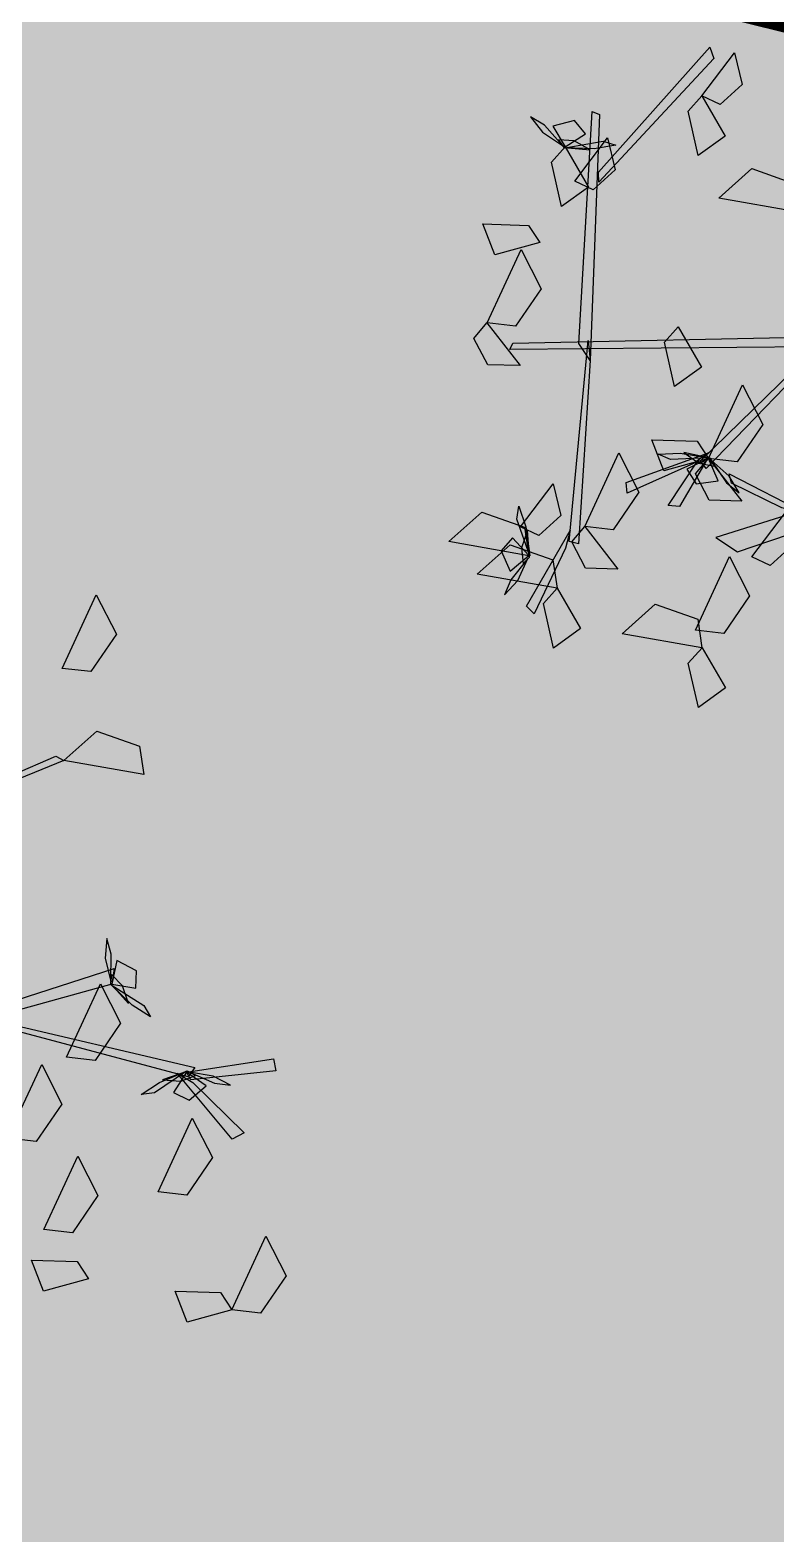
# Model space of a CAD drawing. Header units: metres. Extents: x 1851427 to 1852022, y 5183007 to 5183309.
# Drawn here: x 1851521.84 to 1851524.84, y 5183235.88 to 5183241.94 of the extents above; entities that cross this region are included whole.
import ezdxf

# ---------------------------------------------------------------- set-up
doc = ezdxf.new("R2010")
doc.units = ezdxf.units.M
doc.header["$LTSCALE"] = 2.5
doc.linetypes.add('L32', pattern=[2.5, 2, -0.1, 0.1, -0.1, 0.1, -0.1])
for name, color, linetype in [('EP 1_Canalisations', 5, 'L32'), ('PRO_PAR_HAC', 7, 'CONTINUOUS'), ('PRO_VOI_APLAT', 7, 'CONTINUOUS'), ('PRO_VOI_VEG', 81, 'CONTINUOUS'), ('TN_', 94, 'CONTINUOUS')]:
    doc.layers.add(name, color=color, linetype=linetype)

# ---------------------------------------------------------------- blocks, each defined once
blk = doc.blocks.new('arbre4')
at = {"layer": 'PRO_VOI_VEG', "color": 42, "linetype": 'ByBlock', "lineweight": -2, "extrusion": (-0.36254, -0.748914, 0.5547), "elevation": 2.6522, "flags": 128}
for points in [[(-5.2239, 5.3855), (-4.8923, 7.02), (-4.8481, 6.9261), (-5.2018, 5.2915), (-5.2239, 5.3855)], [(-4.966, 3.657), (-5.386, 5.9491), (-5.3418, 5.9491), (-4.8702, 3.5349), (-4.966, 3.657)]]:
    blk.add_lwpolyline(points, close=True, dxfattribs=at)
at = {"layer": 'PRO_VOI_VEG', "linetype": 'ByBlock', "lineweight": -2, "extrusion": (0.632852, 0.167542, 0.755929), "flags": 128}
for points, elevation in [([(4.2174, 5.5067), (4.3904, 5.1642), (4.2037, 5.1887), (4.1359, 5.3971), (4.2174, 5.5067)], 2.1619), ([(3.9929, 7.1324), (4.1659, 6.7899), (3.9791, 6.8144), (3.9113, 7.0228), (3.9929, 7.1324)], 2.737), ([(2.2118, 7.9797), (2.3847, 7.6372), (2.198, 7.6617), (2.1302, 7.8701), (2.2118, 7.9797)], 2.2681), ([(1.6131, 7.0694), (1.7861, 6.7269), (1.5993, 6.7514), (1.5315, 6.9598), (1.6131, 7.0694)], 3.0565)]:
    blk.add_lwpolyline(points, close=True, dxfattribs=dict(at, elevation=elevation))
at = {"layer": 'PRO_VOI_VEG', "color": 6, "linetype": 'ByBlock', "lineweight": -2, "extrusion": (0.761179, 0.630584, 0.151559), "elevation": -0.6235, "flags": 128}
blk.add_lwpolyline([(5.3314, 5.8426), (5.4885, 5.7965), (5.5789, 5.9523), (5.4669, 6.0349), (5.3314, 5.8426)], close=True, dxfattribs=at)
at = {"layer": 'PRO_VOI_VEG', "linetype": 'ByBlock', "lineweight": -2, "extrusion": (0.843665, 0.223353, 0.488205), "flags": 128}
for points, elevation in [([(4.2174, 6.3088), (3.9549, 6.2031), (3.8991, 6.5793), (4.16, 6.5214), (4.2174, 6.3088)], 0.3811), ([(4.1968, 6.7192), (3.9343, 6.6134), (3.8784, 6.9896), (4.1394, 6.9318), (4.1968, 6.7192)], -0.3524), ([(3.0041, 6.9795), (2.7416, 6.8737), (2.6857, 7.2499), (2.9467, 7.1921), (3.0041, 6.9795)], 0.1096), ([(1.8086, 7.1465), (1.5461, 7.0408), (1.4902, 7.417), (1.7512, 7.3592), (1.8086, 7.1465)], -1.1164), ([(1.2118, 7.2111), (0.9493, 7.1054), (0.8934, 7.4816), (1.1544, 7.4237), (1.2118, 7.2111)], -0.3045)]:
    blk.add_lwpolyline(points, close=True, dxfattribs=dict(at, elevation=elevation))
at = {"layer": 'PRO_VOI_VEG', "color": 6, "linetype": 'ByBlock', "lineweight": -2, "extrusion": (0.291224, 0.822706, 0.488205), "elevation": 4.0382, "flags": 128}
blk.add_lwpolyline([(5.3295, 4.263), (5.237, 4.0489), (5.3184, 3.932), (5.4293, 4.0635), (5.3295, 4.263)], close=True, dxfattribs=at)
at = {"layer": 'PRO_VOI_VEG', "color": 6, "linetype": 'ByBlock', "lineweight": -2, "extrusion": (-0.331412, -0.936235, 0.116747), "elevation": -0.7624, "flags": 128}
blk.add_lwpolyline([(-5.3369, 5.8346), (-5.1853, 6.0601), (-5.2888, 6.2745), (-5.3775, 6.1205), (-5.3369, 5.8346)], close=True, dxfattribs=at)
at = {"layer": 'PRO_VOI_VEG', "color": 6, "linetype": 'ByBlock', "lineweight": -2, "extrusion": (-0.01986, 0.986115, 0.164872), "elevation": 4.1213, "flags": 128}
blk.add_lwpolyline([(4.4803, 5.0961), (4.2583, 4.9892), (4.1878, 5.1686), (4.3137, 5.2227), (4.4803, 5.0961)], close=True, dxfattribs=at)
at = {"layer": 'PRO_VOI_VEG', "linetype": 'ByBlock', "lineweight": -2, "extrusion": (-0.095442, 0.360509, 0.92786), "flags": 128}
for points, elevation in [([(2.4402, -0.865), (2.8483, -1.1097), (2.6132, -1.2159), (2.4092, -1.0405), (2.4402, -0.865)], 6.9701), ([(-4.4155, 3.0912), (-4.0075, 2.8464), (-4.2425, 2.7402), (-4.4466, 2.9157), (-4.4155, 3.0912)], 8.3666), ([(4.5561, 0.695), (4.9641, 0.4503), (4.729, 0.3441), (4.525, 0.5195), (4.5561, 0.695)], 7.1986), ([(4.4633, 0.4446), (4.8714, 0.1999), (4.6363, 0.0937), (4.4323, 0.2691), (4.4633, 0.4446)], 5.9558), ([(3.7863, 1.5048), (4.1943, 1.2601), (3.9592, 1.1539), (3.7552, 1.3294), (3.7863, 1.5048)], 6.9934)]:
    blk.add_lwpolyline(points, close=True, dxfattribs=dict(at, elevation=elevation))
at = {"layer": 'PRO_VOI_VEG', "linetype": 'ByBlock', "lineweight": -2, "extrusion": (9.90252e-10, -0.872729, 0.488205), "elevation": -0.0207, "flags": 128}
blk.add_lwpolyline([(-4.73, 5.2886), (-4.9924, 5.1829), (-5.0483, 5.5591), (-4.7874, 5.5012), (-4.73, 5.2886)], close=True, dxfattribs=at)
at = {"layer": 'PRO_VOI_VEG', "linetype": 'ByBlock', "lineweight": -2, "extrusion": (0.372929, 6.70653e-10, 0.92786), "elevation": 2.3835, "flags": 128}
blk.add_lwpolyline([(2.1608, 6.419), (2.5689, 6.1743), (2.3338, 6.0681), (2.1298, 6.2436), (2.1608, 6.419)], close=True, dxfattribs=at)
at = {"layer": 'PRO_VOI_VEG', "linetype": 'ByBlock', "lineweight": -2, "extrusion": (0.372929, -1.31216e-09, 0.92786), "elevation": 8.6747, "flags": 128}
blk.add_lwpolyline([(2.0191, -0.5888), (2.4272, -0.8335), (2.1921, -0.9397), (1.9881, -0.7643), (2.0191, -0.5888)], close=True, dxfattribs=at)
at = {"layer": 'PRO_VOI_VEG', "linetype": 'ByBlock', "lineweight": -2, "extrusion": (-4.92671e-09, -0.654654, 0.755929), "elevation": 2.0668, "flags": 128}
blk.add_lwpolyline([(-5.0671, 4.6484), (-4.8941, 4.3059), (-5.0808, 4.3304), (-5.1486, 4.5388), (-5.0671, 4.6484)], close=True, dxfattribs=at)
at = {"layer": 'PRO_VOI_VEG', "color": 42, "linetype": 'ByBlock', "lineweight": -2, "extrusion": (0.28427, -0.71615, 0.637432), "elevation": -0.0115, "flags": 128}
blk.add_lwpolyline([(-2.2844, 4.5901), (-3.8606, 5.765), (-3.8296, 5.8035), (-2.1489, 4.5914), (-2.2844, 4.5901)], close=True, dxfattribs=at)
at = {"layer": 'PRO_VOI_VEG', "color": 42, "linetype": 'ByBlock', "lineweight": -2, "extrusion": (-0.564583, 0.665509, 0.488205), "elevation": 5.9544, "flags": 128}
blk.add_lwpolyline([(2.1949, 1.7249), (2.9834, 3.1706), (3.0129, 3.0736), (2.1212, 1.5406), (2.1949, 1.7249)], close=True, dxfattribs=at)
at = {"layer": 'PRO_VOI_VEG', "color": 42, "linetype": 'ByBlock', "lineweight": -2, "extrusion": (0.000135425, 0.872729, 0.488205), "elevation": 3.4125, "flags": 128}
blk.add_lwpolyline([(3.0807, 2.1363), (3.8692, 3.5819), (3.8986, 3.4849), (3.007, 1.9519), (3.0807, 2.1363)], close=True, dxfattribs=at)
at = {"layer": 'PRO_VOI_VEG', "linetype": 'ByBlock', "lineweight": -2, "extrusion": (0.372929, -8.74782e-10, 0.92786), "elevation": 2.8368, "flags": 128}
blk.add_lwpolyline([(1.287, 5.2914), (1.6951, 5.0467), (1.46, 4.9405), (1.256, 5.116), (1.287, 5.2914)], close=True, dxfattribs=at)
at = {"layer": 'PRO_VOI_VEG', "color": 42, "linetype": 'ByBlock', "lineweight": -2, "extrusion": (-0.798201, -0.35289, 0.488205), "elevation": 0.7885, "flags": 128}
blk.add_lwpolyline([(0.089, 9.0592), (0.1111, 9.6122), (0.1553, 9.6704), (0.1111, 8.8069), (0.089, 9.0592)], close=True, dxfattribs=at)
at = {"layer": 'PRO_VOI_VEG', "linetype": 'ByBlock', "lineweight": -2, "extrusion": (9.90355e-10, -0.872729, 0.488205), "elevation": 0.9041, "flags": 128}
blk.add_lwpolyline([(-3.8518, 4.2525), (-4.1142, 4.1468), (-4.1701, 4.523), (-3.9092, 4.4652), (-3.8518, 4.2525)], close=True, dxfattribs=at)
at = {"layer": 'PRO_VOI_VEG', "linetype": 'ByBlock', "lineweight": -2, "extrusion": (0.372929, 2.33267e-10, 0.92786), "elevation": 2.9806, "flags": 128}
blk.add_lwpolyline([(0.9499, 6.1475), (1.358, 5.9028), (1.1229, 5.7966), (0.9189, 5.9721), (0.9499, 6.1475)], close=True, dxfattribs=at)
at = {"layer": 'PRO_VOI_VEG', "color": 42, "linetype": 'ByBlock', "lineweight": -2, "extrusion": (-0.38291, 0.806229, 0.450971), "elevation": 4.6455, "flags": 128}
blk.add_lwpolyline([(3.0159, 2.9106), (3.4339, 2.8218), (3.4075, 2.6985), (2.9117, 2.889), (3.0159, 2.9106)], close=True, dxfattribs=at)
at = {"layer": 'PRO_VOI_VEG', "color": 6, "linetype": 'ByBlock', "lineweight": -2, "extrusion": (-0.103799, -0.980838, 0.164872), "elevation": -0.1057, "flags": 128}
blk.add_lwpolyline([(-3.9639, 4.7011), (-4.1858, 4.5942), (-4.2564, 4.7736), (-4.1305, 4.8277), (-3.9639, 4.7011)], close=True, dxfattribs=at)
at = {"layer": 'PRO_VOI_VEG', "color": 6, "linetype": 'ByBlock', "lineweight": -2, "extrusion": (0.446058, 0.887357, 0.116747), "elevation": -0.0321, "flags": 128}
blk.add_lwpolyline([(4.0121, 4.6547), (4.1637, 4.8802), (4.0602, 5.0947), (3.9714, 4.9407), (4.0121, 4.6547)], close=True, dxfattribs=at)
at = {"layer": 'PRO_VOI_VEG', "color": 42, "linetype": 'ByBlock', "lineweight": -2, "extrusion": (0.000152754, 0.984417, 0.175849), "elevation": 2.0783, "flags": 128}
blk.add_lwpolyline([(3.8692, 4.4061), (4.0386, 5.8161), (4.105, 5.7511), (3.9207, 4.4061), (3.8692, 4.4061)], close=True, dxfattribs=at)
at = {"layer": 'PRO_VOI_VEG', "color": 6, "linetype": 'ByBlock', "lineweight": -2, "extrusion": (-0.391969, -0.779754, 0.488205), "elevation": 2.7546, "flags": 128}
blk.add_lwpolyline([(-4.0195, 3.7361), (-4.1119, 3.522), (-4.0306, 3.4051), (-3.9197, 3.5366), (-4.0195, 3.7361)], close=True, dxfattribs=at)
at = {"layer": 'PRO_VOI_VEG', "linetype": 'ByBlock', "lineweight": -2, "extrusion": (4.78392e-09, -0.654654, 0.755929), "elevation": 2.6388, "flags": 128}
blk.add_lwpolyline([(-3.8518, 3.9879), (-3.6788, 3.6454), (-3.8655, 3.6699), (-3.9333, 3.8783), (-3.8518, 3.9879)], close=True, dxfattribs=at)
at = {"layer": 'PRO_VOI_VEG', "color": 42, "linetype": 'ByBlock', "lineweight": -2, "extrusion": (0.512659, -0.256321, 0.819439), "elevation": 0.3479, "flags": 128}
blk.add_lwpolyline([(0.24, 3.1077), (-0.9759, 4.8926), (-1.0054, 4.7133), (0.2105, 3.0099), (0.24, 3.1077)], close=True, dxfattribs=at)
at = {"layer": 'PRO_VOI_VEG', "color": 6, "linetype": 'ByBlock', "lineweight": -2, "extrusion": (-0.834161, -0.530287, 0.151559), "elevation": 3.2207, "flags": 128}
blk.add_lwpolyline([(-3.1361, 4.1539), (-2.979, 4.1078), (-2.8887, 4.2636), (-3.0006, 4.3463), (-3.1361, 4.1539)], close=True, dxfattribs=at)
at = {"layer": 'PRO_VOI_VEG', "color": 42, "linetype": 'ByBlock', "lineweight": -2, "extrusion": (0.700309, -0.350143, 0.622067), "elevation": -0.9357, "flags": 128}
blk.add_lwpolyline([(-0.6738, 4.4849), (-0.6517, 5.0022), (-0.6074, 5.0567), (-0.6517, 4.249), (-0.6738, 4.4849)], close=True, dxfattribs=at)
at = {"layer": 'PRO_VOI_VEG', "color": 6, "linetype": 'ByBlock', "lineweight": -2, "extrusion": (-0.969488, -0.18141, 0.164872), "elevation": 5.7713, "flags": 128}
blk.add_lwpolyline([(-1.6962, 6.0842), (-1.9181, 5.9773), (-1.9887, 6.1566), (-1.8628, 6.2107), (-1.6962, 6.0842)], close=True, dxfattribs=at)
at = {"layer": 'PRO_VOI_VEG', "color": 6, "linetype": 'ByBlock', "lineweight": -2, "extrusion": (-0.859342, 0.152273, 0.488205), "elevation": 7.7435, "flags": 128}
blk.add_lwpolyline([(0.0661, 3.6186), (-0.0263, 3.4044), (0.055, 3.2876), (0.1659, 3.419), (0.0661, 3.6186)], close=True, dxfattribs=at)
at = {"layer": 'PRO_VOI_VEG', "color": 6, "linetype": 'ByBlock', "lineweight": -2, "extrusion": (0.977927, -0.173286, 0.116747), "elevation": -4.1409, "flags": 128}
blk.add_lwpolyline([(-0.0735, 7.4869), (0.0781, 7.7123), (-0.0254, 7.9268), (-0.1142, 7.7728), (-0.0735, 7.4869)], close=True, dxfattribs=at)
at = {"layer": 'PRO_VOI_VEG', "color": 42, "linetype": 'ByBlock', "lineweight": -2, "extrusion": (-0.813612, 0.366962, 0.450971), "elevation": 6.6543, "flags": 128}
blk.add_lwpolyline([(1.1777, 2.8838), (1.5956, 2.795), (1.5692, 2.6717), (1.0734, 2.8623), (1.1777, 2.8838)], close=True, dxfattribs=at)
at = {"layer": 'PRO_VOI_VEG', "linetype": 'ByBlock', "lineweight": -2, "extrusion": (-4.92655e-09, -0.654654, 0.755929), "elevation": 2.8595, "flags": 128}
blk.add_lwpolyline([(-4.5925, 3.7331), (-4.4195, 3.3905), (-4.6062, 3.4151), (-4.674, 3.6234), (-4.5925, 3.7331)], close=True, dxfattribs=at)
at = {"layer": 'PRO_VOI_VEG', "color": 6, "linetype": 'ByBlock', "lineweight": -2, "extrusion": (-0.746943, 0.647384, 0.151559), "elevation": 5.2452, "flags": 128}
blk.add_lwpolyline([(2.6341, 6.2038), (2.7912, 6.1577), (2.8815, 6.3135), (2.7696, 6.3962), (2.6341, 6.2038)], close=True, dxfattribs=at)
at = {"layer": 'PRO_VOI_VEG', "linetype": 'ByBlock', "lineweight": -2, "extrusion": (0.372929, 2.3327e-10, 0.92786), "elevation": 5.4501, "flags": 128}
blk.add_lwpolyline([(0.3069, 6.5022), (0.715, 6.2574), (0.4799, 6.1512), (0.2759, 6.3267), (0.3069, 6.5022)], close=True, dxfattribs=at)
at = {"layer": 'PRO_VOI_VEG', "color": 6, "linetype": 'ByBlock', "lineweight": -2, "extrusion": (0.987267, -0.048316, 0.151559), "elevation": 5.2246, "flags": 128}
blk.add_lwpolyline([(0.391, 8.2635), (0.5481, 8.2174), (0.6384, 8.3733), (0.5265, 8.4559), (0.391, 8.2635)], close=True, dxfattribs=at)
at = {"layer": 'PRO_VOI_VEG', "color": 42, "linetype": 'ByBlock', "lineweight": -2, "extrusion": (-0.828754, -0.366398, 0.422988), "elevation": 0.4696, "flags": 128}
blk.add_lwpolyline([(1.2091, 7.9727), (1.3491, 9.8113), (1.4228, 9.6814), (1.2533, 7.9027), (1.2091, 7.9727)], close=True, dxfattribs=at)
at = {"layer": 'PRO_VOI_VEG', "color": 6, "linetype": 'ByBlock', "lineweight": -2, "extrusion": (0.770104, 0.410605, 0.488205), "elevation": 7.4825, "flags": 128}
blk.add_lwpolyline([(-1.6886, 6.0939), (-1.7811, 5.8797), (-1.6997, 5.7629), (-1.5888, 5.8943), (-1.6886, 6.0939)], close=True, dxfattribs=at)
at = {"layer": 'PRO_VOI_VEG', "linetype": 'ByBlock', "lineweight": -2, "extrusion": (0.372929, -1.31215e-09, 0.92786), "elevation": 8.8993, "flags": 128}
blk.add_lwpolyline([(-0.2178, -0.3454), (0.1902, -0.5901), (-0.0448, -0.6963), (-0.2489, -0.5209), (-0.2178, -0.3454)], close=True, dxfattribs=at)
at = {"layer": 'PRO_VOI_VEG', "color": 6, "linetype": 'ByBlock', "lineweight": -2, "extrusion": (-0.876374, -0.467267, 0.116747), "elevation": -2.4772, "flags": 128}
blk.add_lwpolyline([(1.6812, 9.3381), (1.8328, 9.5635), (1.7293, 9.778), (1.6406, 9.624), (1.6812, 9.3381)], close=True, dxfattribs=at)
at = {"layer": 'PRO_VOI_VEG', "color": 6, "linetype": 'ByBlock', "lineweight": -2, "extrusion": (0.650806, 0.741126, 0.164872), "elevation": 4.1706, "flags": 128}
blk.add_lwpolyline([(-2.8318, 8.4127), (-3.0537, 8.3058), (-3.1243, 8.4852), (-2.9984, 8.5393), (-2.8318, 8.4127)], close=True, dxfattribs=at)
at = {"layer": 'PRO_VOI_VEG', "color": 42, "linetype": 'ByBlock', "lineweight": -2, "extrusion": (-0.662392, -0.292848, 0.689548), "elevation": 2.9811, "flags": 128}
blk.add_lwpolyline([(1.2827, 7.4335), (2.0712, 8.7379), (2.1007, 8.6504), (1.2091, 7.2672), (1.2827, 7.4335)], close=True, dxfattribs=at)
at = {"layer": 'PRO_VOI_VEG', "linetype": 'ByBlock', "lineweight": -2, "extrusion": (0.372929, 2.33266e-10, 0.92786), "elevation": 8.7604, "flags": 128}
blk.add_lwpolyline([(-0.6569, 0.0003), (-0.2489, -0.2444), (-0.484, -0.3506), (-0.688, -0.1752), (-0.6569, 0.0003)], close=True, dxfattribs=at)
at = {"layer": 'PRO_VOI_VEG', "color": 42, "linetype": 'ByBlock', "lineweight": -2, "extrusion": (-0.853559, -0.377365, 0.359211), "elevation": -0.5697, "flags": 128}
blk.add_lwpolyline([(2.0712, 9.1279), (2.2407, 10.4614), (2.307, 10.3999), (2.1228, 9.1279), (2.0712, 9.1279)], close=True, dxfattribs=at)
at = {"layer": 'PRO_VOI_VEG', "color": 6, "linetype": 'ByBlock', "lineweight": -2, "extrusion": (0.427121, -0.889036, 0.164872), "elevation": 3.5289, "flags": 128}
blk.add_lwpolyline([(3.7452, 7.8537), (3.5232, 7.7468), (3.4526, 7.9261), (3.5785, 7.9803), (3.7452, 7.8537)], close=True, dxfattribs=at)
at = {"layer": 'PRO_VOI_VEG', "color": 6, "linetype": 'ByBlock', "lineweight": -2, "extrusion": (-0.086805, 0.989361, 0.116747), "elevation": 0.2519, "flags": 128}
blk.add_lwpolyline([(-4.2826, 8.3555), (-4.131, 8.581), (-4.2345, 8.7954), (-4.3232, 8.6415), (-4.2826, 8.3555)], close=True, dxfattribs=at)
at = {"layer": 'PRO_VOI_VEG', "color": 6, "linetype": 'ByBlock', "lineweight": -2, "extrusion": (0.076279, -0.869389, 0.488205), "elevation": 4.6961, "flags": 128}
blk.add_lwpolyline([(4.2752, 6.8995), (4.1827, 6.6854), (4.2641, 6.5685), (4.375, 6.7), (4.2752, 6.8995)], close=True, dxfattribs=at)
at = {"layer": 'PRO_VOI_VEG', "color": 42, "linetype": 'ByBlock', "lineweight": -2, "extrusion": (-0.433021, -0.648019, 0.626549), "elevation": 3.5859, "flags": 128}
blk.add_lwpolyline([(3.8526, 7.7692), (4.2526, 7.5997), (4.2106, 7.4939), (3.7471, 7.7721), (3.8526, 7.7692)], close=True, dxfattribs=at)
at = {"layer": 'PRO_VOI_VEG', "color": 6, "linetype": 'ByBlock', "lineweight": -2, "extrusion": (-0.43103, -0.889518, 0.151559), "elevation": -0.2964, "flags": 128}
blk.add_lwpolyline([(4.0606, 8.4452), (4.2177, 8.3991), (4.3081, 8.5549), (4.1961, 8.6375), (4.0606, 8.4452)], close=True, dxfattribs=at)
at = {"layer": 'PRO_VOI_VEG', "linetype": 'ByBlock', "lineweight": -2, "extrusion": (0.372929, -8.74771e-10, 0.92786), "elevation": 9.0746, "flags": 128}
blk.add_lwpolyline([(-1.0295, -0.7816), (-0.6215, -1.0263), (-0.8565, -1.1325), (-1.0606, -0.9571), (-1.0295, -0.7816)], close=True, dxfattribs=at)
at = {"layer": 'PRO_VOI_VEG', "linetype": 'ByBlock', "lineweight": -2, "extrusion": (0.372929, 2.33214e-10, 0.92786), "elevation": 8.8232, "flags": 128}
blk.add_lwpolyline([(-1.1981, -0.1561), (-0.79, -0.4008), (-1.0251, -0.507), (-1.2291, -0.3315), (-1.1981, -0.1561)], close=True, dxfattribs=at)
at = {"layer": 'PRO_VOI_VEG', "linetype": 'ByBlock', "lineweight": -2, "extrusion": (9.90357e-10, -0.872729, 0.488205), "elevation": 5.0562, "flags": 128}
blk.add_lwpolyline([(3.6703, 5.9667), (3.4079, 5.861), (3.352, 6.2372), (3.613, 6.1793), (3.6703, 5.9667)], close=True, dxfattribs=at)
at = {"layer": 'PRO_VOI_VEG', "linetype": 'ByBlock', "lineweight": -2, "extrusion": (0.372929, 6.70649e-10, 0.92786), "elevation": 9.2136, "flags": 128}
blk.add_lwpolyline([(-1.7392, -1.1273), (-1.3311, -1.372), (-1.5662, -1.4782), (-1.7703, -1.3028), (-1.7392, -1.1273)], close=True, dxfattribs=at)
at = {"layer": 'PRO_VOI_VEG', "linetype": 'ByBlock', "lineweight": -2, "extrusion": (-3.21724e-09, -0.872729, 0.488205), "elevation": 5.4862, "flags": 128}
blk.add_lwpolyline([(4.482, 6.2449), (4.2195, 6.1392), (4.1637, 6.5154), (4.4246, 6.4575), (4.482, 6.2449)], close=True, dxfattribs=at)

msp = doc.modelspace()

# ---------------------------------------------------------------- hatches: boundary and pattern name
at = {"layer": 'PRO_PAR_HAC'}
h = msp.add_hatch(color=41, dxfattribs=at)
h.dxf.hatch_style = 1
h.paths.add_polyline_path([(1851538.9338, 5183251.64), (1851540.1372, 5183256.493), (1851535.2842, 5183257.6964), (1851533.8257, 5183251.8146), (1851514.3285, 5183256.6493), (1851520.1798, 5183275.941), (1851523.8674, 5183277.7796), (1851518.7433, 5183279.6573), (1851510.2941, 5183251.8868), (1851507.4752, 5183237.3927), (1851507.0065, 5183234.9827), (1851502.018, 5183220.8867), (1851502.0405, 5183220.8743), (1851503.3297, 5183224.5084), (1851507.8661, 5183237.2958), (1851533.7833, 5183230.8691), (1851534.9867, 5183235.7221)])
h = msp.add_hatch(color=94, dxfattribs=at)
h.dxf.hatch_style = 1
h.paths.add_polyline_path([(1851531.1926, 5183241.1962), (1851530.7547, 5183241.9229), (1851509.3868, 5183247.2215), (1851507.0065, 5183234.9827), (1851502.018, 5183220.8867), (1851502.0405, 5183220.8743), (1851503.3297, 5183224.5084), (1851507.8661, 5183237.2958), (1851528.9302, 5183232.0725)])
at = {"layer": 'PRO_VOI_APLAT'}
h = msp.add_hatch(color=81, dxfattribs=at)
h.dxf.hatch_style = 1
h.paths.add_polyline_path([(1851509.3715, 5183247.1429), (1851530.6484, 5183241.8669), (1851531.1518, 5183241.0314), (1851528.9302, 5183232.0725), (1851507.8661, 5183237.2958), (1851502.0405, 5183220.8743), (1851502.018, 5183220.8867), (1851507.0065, 5183234.9827)])

# ---------------------------------------------------------------- linework, layer by layer
at = {"layer": 'EP 1_Canalisations', "flags": 128}
msp.add_lwpolyline([(1851527.2183, 5183241.4811, 0.25, 0.25, 0), (1851512.0588, 5183245.2402, 0.1994, 0.1994, 0), (1851507.5588, 5183245.5318, 0, 0, 0)], format="xyseb", dxfattribs=at)
at = {"layer": 'TN_'}
for points in [[(1851508.9194, 5183239.8713, 302.74), (1851527.2771, 5183247.2492, 302.71), (1851513.2871, 5183252.6786, 302.98)], [(1851508.9194, 5183239.8713, 302.74), (1851525.0499, 5183234.4669, 302.36), (1851527.2771, 5183247.2492, 302.71)], [(1851504.4012, 5183227.9289, 302.48), (1851525.0499, 5183234.4669, 302.36), (1851508.9194, 5183239.8713, 302.74)]]:
    msp.add_3dface(points, dxfattribs=at)

# ---------------------------------------------------------------- block references
at = {"layer": 'PRO_VOI_VEG', "xscale": 0.7, "yscale": 0.7, "rotation": 4.25280910832236}
for p in [(1851527.3281, 5183239.5164), (1851519.4306, 5183237.7629)]:
    msp.add_blockref('arbre4', p, dxfattribs=at)

doc.saveas('drawing.dxf')
